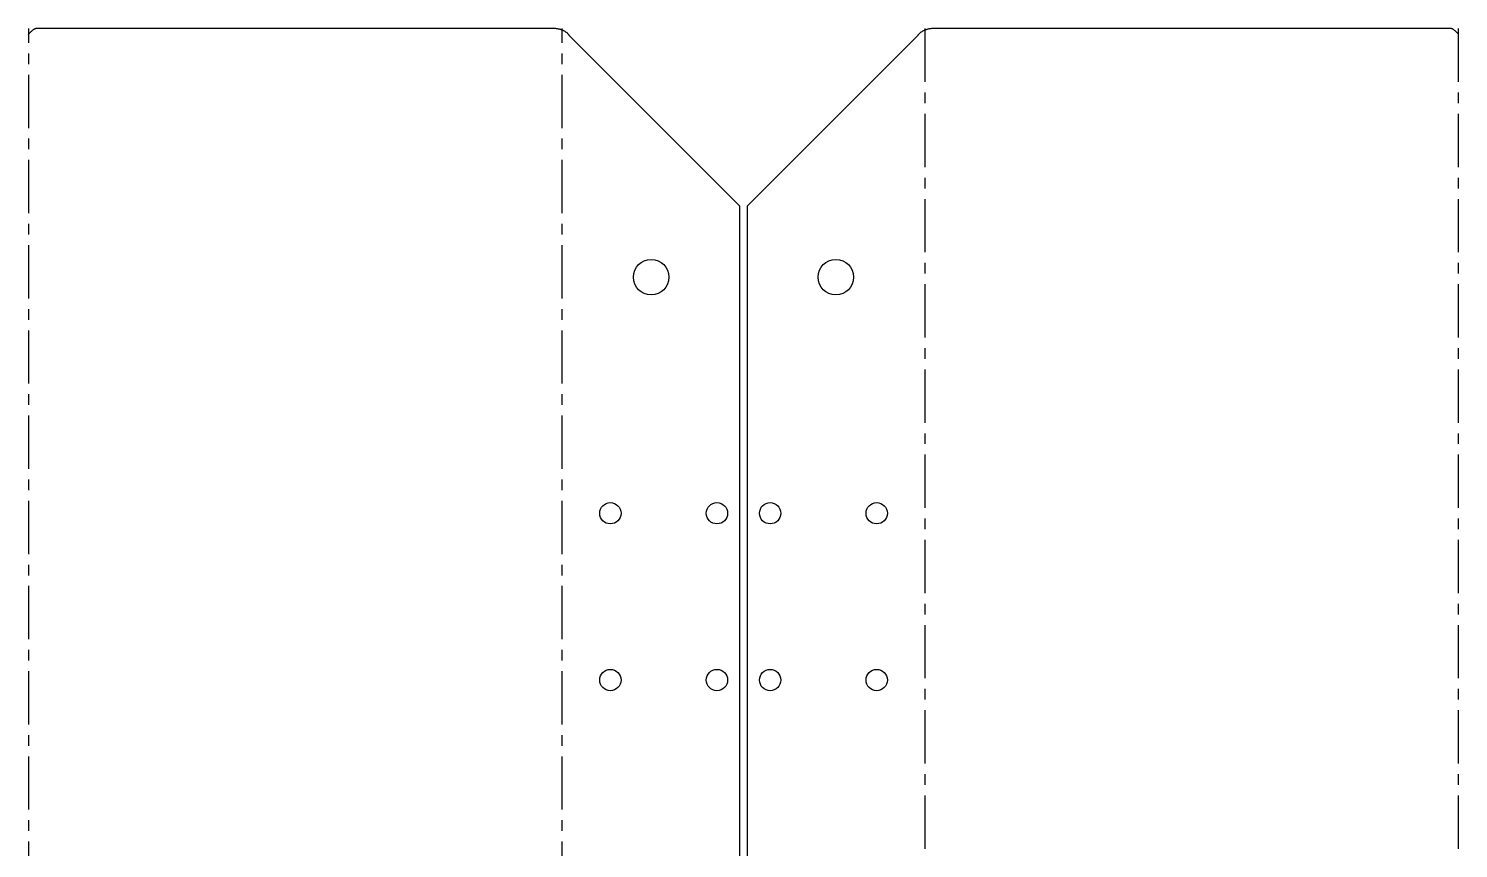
# Model space of a CAD drawing. Header units: millimetres. Extents: x -180 to 2481, y -290 to 1167.
# Drawn here: x 720.3 to 1123, y 697.5 to 928.4 of the extents above; entities that cross this region are included whole.
import ezdxf

# ---------------------------------------------------------------- set-up
doc = ezdxf.new("R2010")
doc.units = ezdxf.units.MM
doc.linetypes.add('AXES', pattern=[24, 15, -3, 3, -3])

# ---------------------------------------------------------------- blocks, each defined once
blk = doc.blocks.new('~CargoChairKiosk LasercuttingBaseFrame')
at = {"color": 7, "ltscale": 0.00297}
blk.add_line((48.272611, 48.354719), (48.195604, 48.264258), dxfattribs=at)
at = {"color": 7, "ltscale": 0.003025}
blk.add_line((48.354176, 48.444094), (48.272611, 48.354719), dxfattribs=at)
at = {"color": 7, "ltscale": 0.003083}
blk.add_line((48.440355, 48.532322), (48.354176, 48.444094), dxfattribs=at)
at = {"color": 7, "ltscale": 0.003145}
blk.add_line((48.531194, 48.619329), (48.440355, 48.532322), dxfattribs=at)
at = {"color": 7, "ltscale": 0.003209}
blk.add_line((48.626731, 48.705034), (48.531194, 48.619329), dxfattribs=at)
at = {"color": 7, "ltscale": 0.003275}
blk.add_line((48.72699, 48.789341), (48.626731, 48.705034), dxfattribs=at)
at = {"color": 7, "ltscale": 0.003343}
blk.add_line((48.83198, 48.872146), (48.72699, 48.789341), dxfattribs=at)
at = {"color": 7, "ltscale": 0.003412}
blk.add_line((48.941692, 48.953333), (48.83198, 48.872146), dxfattribs=at)
at = {"color": 7, "ltscale": 0.003482}
blk.add_line((49.056094, 49.032773), (48.941692, 48.953333), dxfattribs=at)
at = {"color": 7, "ltscale": 0.003552}
blk.add_line((49.175131, 49.110327), (49.056094, 49.032773), dxfattribs=at)
at = {"color": 7, "ltscale": 0.003621}
blk.add_line((49.298716, 49.185846), (49.175131, 49.110327), dxfattribs=at)
at = {"color": 7, "ltscale": 0.003688}
blk.add_line((49.426729, 49.259169), (49.298716, 49.185846), dxfattribs=at)
at = {"color": 7, "ltscale": 0.003753}
blk.add_line((49.559016, 49.330124), (49.426729, 49.259169), dxfattribs=at)
at = {"color": 7, "ltscale": 0.003814}
blk.add_line((49.695378, 49.398531), (49.559016, 49.330124), dxfattribs=at)
at = {"color": 7, "ltscale": 0.00387}
blk.add_line((49.83557, 49.464201), (49.695378, 49.398531), dxfattribs=at)
at = {"color": 7, "ltscale": 0.003922}
blk.add_line((49.979332, 49.526955), (49.83557, 49.464201), dxfattribs=at)
at = {"color": 7, "ltscale": 0.003966}
blk.add_line((50.126335, 49.586596), (49.979332, 49.526955), dxfattribs=at)
at = {"color": 1, "linetype": 'AXES'}
for p, q in [((50.08171, 50), (50.08171, -650)), ((200.245129, 50), (200.245129, -650)), ((700.408548, -650), (700.408548, 50)), ((850.571967, -650), (850.571967, 50))]:
    blk.add_line(p, q, dxfattribs=at)
at = {"color": 7, "ltscale": 0.003997}
blk.add_line((50.27599, 49.642852), (50.126335, 49.586596), dxfattribs=at)
at = {"color": 7, "ltscale": 0.004013}
for p, q in [((50.427631, 49.695465), (50.27599, 49.642852)), ((50.580566, 49.744217), (50.427631, 49.695465))]:
    blk.add_line(p, q, dxfattribs=at)
at = {"color": 7, "ltscale": 0.003998}
blk.add_line((50.734099, 49.78893), (50.580566, 49.744217), dxfattribs=at)
at = {"color": 7, "ltscale": 0.003968}
blk.add_line((50.88755, 49.829466), (50.734099, 49.78893), dxfattribs=at)
at = {"color": 7, "ltscale": 0.003924}
blk.add_line((51.040255, 49.865727), (50.88755, 49.829466), dxfattribs=at)
at = {"color": 7, "ltscale": 0.003866}
blk.add_line((51.191574, 49.897651), (51.040255, 49.865727), dxfattribs=at)
at = {"color": 7, "ltscale": 0.003796}
blk.add_line((51.340885, 49.925203), (51.191574, 49.897651), dxfattribs=at)
at = {"color": 7, "ltscale": 0.003713}
blk.add_line((51.487574, 49.948373), (51.340885, 49.925203), dxfattribs=at)
at = {"color": 7, "ltscale": 0.003617}
blk.add_line((51.631042, 49.96718), (51.487574, 49.948373), dxfattribs=at)
at = {"color": 7, "ltscale": 0.00351}
blk.add_line((51.770705, 49.981664), (51.631042, 49.96718), dxfattribs=at)
at = {"color": 7, "ltscale": 0.003392}
blk.add_line((51.906001, 49.991894), (51.770705, 49.981664), dxfattribs=at)
at = {"color": 7, "ltscale": 0.003263}
blk.add_line((52.036397, 49.997965), (51.906001, 49.991894), dxfattribs=at)
at = {"color": 7, "ltscale": 0.003176}
blk.add_line((52.163419, 50), (52.036397, 49.997965), dxfattribs=at)
at = {"color": 7}
for p, q in [((198.163419, 50), (52.163419, 50)), ((848.490258, 50), (702.490258, 50)), ((48, 48), (0, 0)), ((900.653677, 0), (852.653677, 48)), ((0, 0), (0, -600)), ((900.653677, -600), (900.653677, 0))]:
    blk.add_line(p, q, dxfattribs=at)
at = {"color": 7, "ltscale": 0.001186}
blk.add_line((198.210854, 49.998833), (198.163419, 50), dxfattribs=at)
at = {"color": 7, "ltscale": 0.001577}
blk.add_line((198.273706, 49.993688), (198.210854, 49.998833), dxfattribs=at)
at = {"color": 7, "ltscale": 0.001614}
blk.add_line((198.337561, 49.984279), (198.273706, 49.993688), dxfattribs=at)
at = {"color": 7, "ltscale": 0.001669}
blk.add_line((198.402872, 49.970355), (198.337561, 49.984279), dxfattribs=at)
at = {"color": 7, "ltscale": 0.001746}
blk.add_line((198.470128, 49.951576), (198.402872, 49.970355), dxfattribs=at)
at = {"color": 7, "ltscale": 0.001843}
blk.add_line((198.539806, 49.927523), (198.470128, 49.951576), dxfattribs=at)
at = {"color": 7, "ltscale": 0.001869}
blk.add_line((198.609007, 49.899198), (198.539806, 49.927523), dxfattribs=at)
at = {"color": 7, "ltscale": 0.001991}
blk.add_line((198.68105, 49.865257), (198.609007, 49.899198), dxfattribs=at)
at = {"color": 7, "ltscale": 0.002139}
blk.add_line((198.756599, 49.825093), (198.68105, 49.865257), dxfattribs=at)
at = {"color": 7, "ltscale": 0.002319}
blk.add_line((198.836475, 49.777928), (198.756599, 49.825093), dxfattribs=at)
at = {"color": 7, "ltscale": 0.002538}
blk.add_line((198.921712, 49.722761), (198.836475, 49.777928), dxfattribs=at)
at = {"color": 7, "ltscale": 0.002806}
blk.add_line((199.0136, 49.658314), (198.921712, 49.722761), dxfattribs=at)
at = {"color": 7, "ltscale": 0.003132}
blk.add_line((199.113703, 49.582989), (199.0136, 49.658314), dxfattribs=at)
at = {"color": 7, "ltscale": 0.003547}
blk.add_line((199.224509, 49.494349), (199.113703, 49.582989), dxfattribs=at)
at = {"color": 7, "ltscale": 0.004099}
blk.add_line((199.349857, 49.38868), (199.224509, 49.494349), dxfattribs=at)
at = {"color": 7, "ltscale": 0.00485}
blk.add_line((199.495462, 49.260491), (199.349857, 49.38868), dxfattribs=at)
at = {"color": 7, "ltscale": 0.006529}
blk.add_line((199.68851, 49.084589), (199.495462, 49.260491), dxfattribs=at)
at = {"color": 7, "ltscale": 0.016679}
blk.add_line((200.177598, 48.630842), (199.68851, 49.084589), dxfattribs=at)
at = {"color": 7, "ltscale": 0.005706}
blk.add_line((200.346673, 48.477492), (200.177598, 48.630842), dxfattribs=at)
at = {"color": 7, "ltscale": 0.00583}
blk.add_line((700.371854, 48.535865), (700.197765, 48.380723), dxfattribs=at)
at = {"color": 7, "ltscale": 0.006031}
blk.add_line((700.549834, 48.698741), (700.371854, 48.535865), dxfattribs=at)
at = {"color": 7, "ltscale": 0.01409}
blk.add_line((700.962741, 49.08235), (700.549834, 48.698741), dxfattribs=at)
at = {"color": 7, "ltscale": 0.005418}
blk.add_line((701.122712, 49.228555), (700.962741, 49.08235), dxfattribs=at)
at = {"color": 7, "ltscale": 0.00451}
blk.add_line((701.257516, 49.348463), (701.122712, 49.228555), dxfattribs=at)
at = {"color": 7, "ltscale": 0.003895}
blk.add_line((701.375734, 49.449927), (701.257516, 49.348463), dxfattribs=at)
at = {"color": 7, "ltscale": 0.003436}
blk.add_line((701.481939, 49.537189), (701.375734, 49.449927), dxfattribs=at)
at = {"color": 7, "ltscale": 0.003077}
blk.add_line((701.578962, 49.612911), (701.481939, 49.537189), dxfattribs=at)
at = {"color": 7, "ltscale": 0.002784}
blk.add_line((701.668676, 49.678887), (701.578962, 49.612911), dxfattribs=at)
at = {"color": 7, "ltscale": 0.002539}
blk.add_line((701.752368, 49.736393), (701.668676, 49.678887), dxfattribs=at)
at = {"color": 7, "ltscale": 0.002334}
blk.add_line((701.831156, 49.786497), (701.752368, 49.736393), dxfattribs=at)
at = {"color": 7, "ltscale": 0.002163}
blk.add_line((701.905943, 49.830037), (701.831156, 49.786497), dxfattribs=at)
at = {"color": 7, "ltscale": 0.00202}
blk.add_line((701.977454, 49.867668), (701.905943, 49.830037), dxfattribs=at)
at = {"color": 7, "ltscale": 0.0019}
blk.add_line((702.046284, 49.899908), (701.977454, 49.867668), dxfattribs=at)
at = {"color": 7, "ltscale": 0.0018}
blk.add_line((702.112935, 49.927169), (702.046284, 49.899908), dxfattribs=at)
at = {"color": 7, "ltscale": 0.001719}
blk.add_line((702.177851, 49.949782), (702.112935, 49.927169), dxfattribs=at)
at = {"color": 7, "ltscale": 0.001654}
blk.add_line((702.241438, 49.968007), (702.177851, 49.949782), dxfattribs=at)
at = {"color": 7, "ltscale": 0.001605}
blk.add_line((702.304088, 49.982039), (702.241438, 49.968007), dxfattribs=at)
at = {"color": 7, "ltscale": 0.001572}
blk.add_line((702.366192, 49.992013), (702.304088, 49.982039), dxfattribs=at)
at = {"color": 7, "ltscale": 0.001557}
blk.add_line((702.428166, 49.998), (702.366192, 49.992013), dxfattribs=at)
at = {"color": 7, "ltscale": 0.001553}
blk.add_line((702.490258, 50), (702.428166, 49.998), dxfattribs=at)
at = {"color": 7, "ltscale": 0.001154}
blk.add_line((848.536406, 49.999726), (848.490258, 50), dxfattribs=at)
at = {"color": 7, "ltscale": 0.003295}
blk.add_line((848.668154, 49.996057), (848.536406, 49.999726), dxfattribs=at)
at = {"color": 7, "ltscale": 0.003449}
blk.add_line((848.805869, 49.987967), (848.668154, 49.996057), dxfattribs=at)
at = {"color": 7, "ltscale": 0.003585}
blk.add_line((848.948706, 49.975329), (848.805869, 49.987967), dxfattribs=at)
at = {"color": 7, "ltscale": 0.003701}
blk.add_line((849.095733, 49.958083), (848.948706, 49.975329), dxfattribs=at)
at = {"color": 7, "ltscale": 0.003795}
blk.add_line((849.245965, 49.936244), (849.095733, 49.958083), dxfattribs=at)
at = {"color": 7, "ltscale": 0.003868}
blk.add_line((849.398411, 49.909887), (849.245965, 49.936244), dxfattribs=at)
at = {"color": 7, "ltscale": 0.003919}
blk.add_line((849.552112, 49.879144), (849.398411, 49.909887), dxfattribs=at)
at = {"color": 7, "ltscale": 0.00395}
blk.add_line((849.706182, 49.844184), (849.552112, 49.879144), dxfattribs=at)
at = {"color": 7, "ltscale": 0.003963}
blk.add_line((849.85984, 49.8052), (849.706182, 49.844184), dxfattribs=at)
at = {"color": 7, "ltscale": 0.003962}
blk.add_line((850.012425, 49.762392), (849.85984, 49.8052), dxfattribs=at)
at = {"color": 7, "ltscale": 0.003949}
blk.add_line((850.163399, 49.715951), (850.012425, 49.762392), dxfattribs=at)
at = {"color": 7, "ltscale": 0.003927}
blk.add_line((850.312331, 49.666059), (850.163399, 49.715951), dxfattribs=at)
at = {"color": 7, "ltscale": 0.003898}
blk.add_line((850.458889, 49.612873), (850.312331, 49.666059), dxfattribs=at)
at = {"color": 7, "ltscale": 0.003864}
blk.add_line((850.602813, 49.556533), (850.458889, 49.612873), dxfattribs=at)
at = {"color": 7, "ltscale": 0.003824}
blk.add_line((850.743801, 49.497199), (850.602813, 49.556533), dxfattribs=at)
at = {"color": 7, "ltscale": 0.003776}
blk.add_line((850.881472, 49.435084), (850.743801, 49.497199), dxfattribs=at)
at = {"color": 7, "ltscale": 0.003722}
blk.add_line((851.015549, 49.370373), (850.881472, 49.435084), dxfattribs=at)
at = {"color": 7, "ltscale": 0.003664}
blk.add_line((851.145811, 49.303243), (851.015549, 49.370373), dxfattribs=at)
at = {"color": 7, "ltscale": 0.003602}
blk.add_line((851.272083, 49.23386), (851.145811, 49.303243), dxfattribs=at)
at = {"color": 7, "ltscale": 0.003538}
blk.add_line((851.394226, 49.162377), (851.272083, 49.23386), dxfattribs=at)
at = {"color": 7, "ltscale": 0.003473}
blk.add_line((851.51214, 49.088939), (851.394226, 49.162377), dxfattribs=at)
at = {"color": 7, "ltscale": 0.003407}
blk.add_line((851.625751, 49.013678), (851.51214, 49.088939), dxfattribs=at)
at = {"color": 7, "ltscale": 0.003341}
blk.add_line((851.735015, 48.936714), (851.625751, 49.013678), dxfattribs=at)
at = {"color": 7, "ltscale": 0.003276}
blk.add_line((851.839907, 48.858158), (851.735015, 48.936714), dxfattribs=at)
at = {"color": 7, "ltscale": 0.003212}
blk.add_line((851.940421, 48.778108), (851.839907, 48.858158), dxfattribs=at)
at = {"color": 7, "ltscale": 0.00315}
blk.add_line((852.036569, 48.69665), (851.940421, 48.778108), dxfattribs=at)
at = {"color": 7, "ltscale": 0.00309}
blk.add_line((852.128371, 48.61386), (852.036569, 48.69665), dxfattribs=at)
at = {"color": 7, "ltscale": 0.003033}
blk.add_line((852.21586, 48.529806), (852.128371, 48.61386), dxfattribs=at)
at = {"color": 7, "ltscale": 0.002979}
blk.add_line((852.299076, 48.444544), (852.21586, 48.529806), dxfattribs=at)
at = {"color": 7, "ltscale": 0.002927}
blk.add_line((852.378065, 48.358119), (852.299076, 48.444544), dxfattribs=at)
at = {"color": 7, "ltscale": 0.002879}
blk.add_line((852.452874, 48.27057), (852.378065, 48.358119), dxfattribs=at)
at = {"color": 7, "ltscale": 0.002433}
blk.add_line((48.055024, 48.080275), (48, 48), dxfattribs=at)
at = {"color": 7, "ltscale": 0.002871}
blk.add_line((48.123097, 48.172762), (48.055024, 48.080275), dxfattribs=at)
at = {"color": 7, "ltscale": 0.002919}
blk.add_line((48.195604, 48.264258), (48.123097, 48.172762), dxfattribs=at)
at = {"color": 7, "ltscale": 0.002834}
blk.add_line((852.523555, 48.181925), (852.452874, 48.27057), dxfattribs=at)
at = {"color": 7, "ltscale": 0.002793}
blk.add_line((852.590152, 48.092213), (852.523555, 48.181925), dxfattribs=at)
at = {"color": 7, "ltscale": 0.002799}
blk.add_line((852.653677, 48), (852.590152, 48.092213), dxfattribs=at)
at = {"color": 7}
for centre, radius in [((25, -20), 5), ((875.653677, -20), 5), ((6.5, -86.5), 3), ((36.5, -86.5), 3), ((864.153677, -86.5), 3), ((894.153677, -86.5), 3), ((6.5, -133.5), 3), ((36.5, -133.5), 3), ((864.153677, -133.5), 3), ((894.153677, -133.5), 3)]:
    blk.add_circle(centre, radius, dxfattribs=at)

msp = doc.modelspace()

# ---------------------------------------------------------------- block references
for p in [(20, 878.42), (922.65, 878.42)]:
    msp.add_blockref('~CargoChairKiosk LasercuttingBaseFrame', p)

doc.saveas('drawing.dxf')
